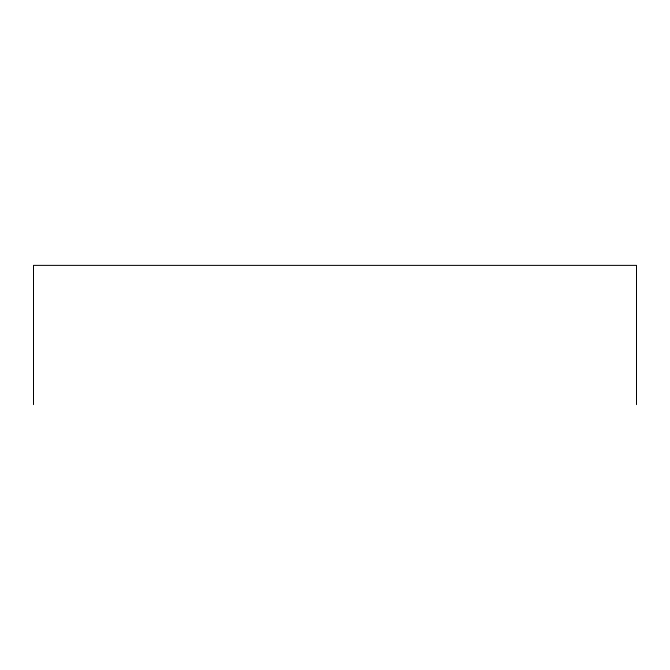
<?xml version="1.0" encoding="UTF-8"?>
<svg xmlns="http://www.w3.org/2000/svg" width="670" height="670" viewBox="0 0 670 670"><rect width="100%" height="100%" fill="white"/><g stroke="black" fill="none" stroke-linecap="round" stroke-linejoin="round"><path stroke-width="1" d="M636.5 404.621L636.5 265.379L33.5 265.379L33.5 404.621"/></g></svg>
